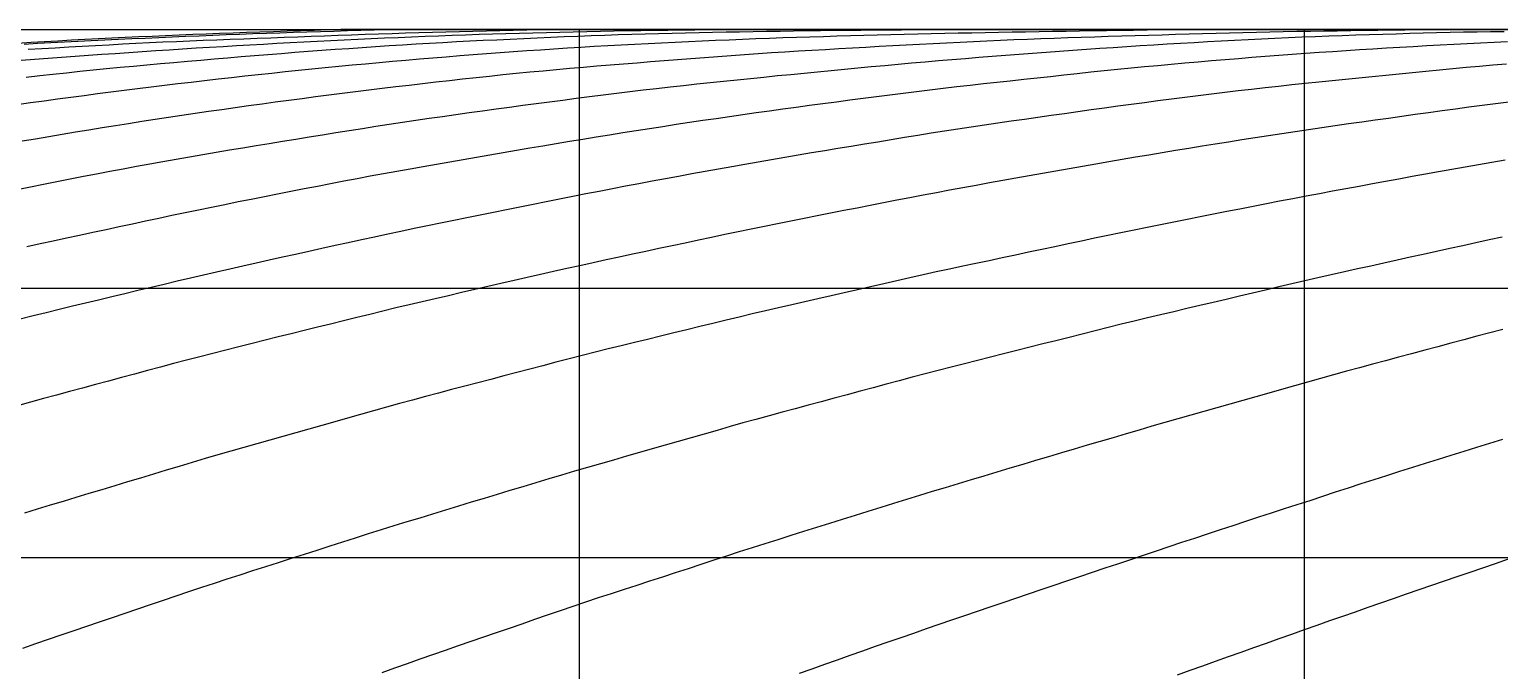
# Model space of a CAD drawing. Header units: millimetres. Extents: x 219888 to 472088, y 91183 to 209983.
# Drawn here: x 262774 to 273680, y 136580 to 141340 of the extents above; entities that cross this region are included whole.
import ezdxf

# ---------------------------------------------------------------- set-up
doc = ezdxf.new("R2010")
doc.units = ezdxf.units.MM
doc.layers.add('Waterlines', color=7, linetype='Continuous')
doc.layers.add('网格线和标注', color=7, linetype='Continuous')

msp = doc.modelspace()

# ---------------------------------------------------------------- linework, layer by layer
at = {"layer": 'Waterlines', "color": 135}
for points in [[(273713.354, 141322.656), (273613.494, 141321.316), (273513.374, 141319.806), (273413.294, 141317.966), (273313.354, 141315.806), (273213.094, 141313.406), (273113.164, 141310.836), (273013.634, 141308.126), (272913.564, 141305.246), (272813.634, 141302.236), (272713.484, 141299.076), (272613.524, 141295.776), (272513.224, 141292.296), (272413.044, 141288.626), (272312.804, 141284.756), (272213.694, 141280.716), (272113.214, 141276.406), (272013.314, 141271.916), (271912.934, 141267.186), (271813.864, 141262.306), (271713.634, 141257.186), (271613.674, 141251.886), (271513.724, 141246.436), (271414.144, 141240.836), (271313.884, 141235.046), (271213.704, 141229.106), (271114.374, 141223.066), (271014.104, 141216.816), (270914.254, 141210.446), (270814.604, 141203.926), (270714.644, 141197.246), (270614.724, 141190.416), (270515.254, 141183.456), (270415.504, 141176.326), (270315.664, 141169.036), (270215.714, 141161.586), (270115.734, 141153.966), (270015.924, 141146.216), (269916.224, 141138.306), (269817.074, 141130.296), (269717.184, 141122.076), (269617.274, 141113.696), (269517.254, 141105.156), (269417.934, 141096.536), (269318.074, 141087.726), (269218.504, 141078.806), (269118.874, 141069.766), (269019.094, 141060.586), (268919.704, 141051.346), (268820.024, 141041.966), (268720.884, 141032.536), (268620.674, 141022.906), (268521.204, 141013.266), (268421.084, 141003.456), (268322.654, 140993.736), (268222.704, 140983.776), (268123.064, 140973.756), (268023.114, 140963.586), (267923.644, 140953.326), (267824.304, 140942.896), (267725.014, 140932.286), (267625.444, 140921.406), (267525.994, 140910.316), (267426.414, 140898.956), (267327.384, 140887.416), (267227.914, 140875.576), (267128.154, 140863.456), (267029.144, 140851.206), (266929.794, 140838.686), (266830.344, 140825.936), (266731.054, 140813.026), (266632.184, 140800.006), (266533.004, 140786.816), (266434.114, 140773.546), (266334.834, 140760.106), (266235.484, 140746.566), (266136.024, 140732.916), (266037.104, 140719.256), (265937.894, 140705.466), (265838.584, 140691.576), (265740.144, 140677.706), (265640.324, 140663.516), (265540.894, 140649.176), (265442.424, 140633.776), (265344.054, 140618.136), (265244.934, 140602.416), (265146.274, 140586.756), (265047.644, 140571.036), (264948.744, 140555.216), (264849.974, 140539.346), (264751.464, 140523.446), (264652.354, 140507.346), (264553.574, 140491.196), (264455.074, 140474.986), (264356.204, 140458.576), (264257.424, 140442.036), (264158.744, 140425.336), (264060.244, 140408.456), (263961.844, 140391.386), (263863.124, 140374.046), (263764.254, 140356.456), (263666.164, 140338.776), (263567.834, 140320.816), (263469.074, 140302.556), (263370.804, 140284.136), (263272.744, 140265.506), (263174.454, 140246.596), (263076.214, 140227.436), (262977.834, 140208.006), (262879.424, 140188.316), (262781.514, 140168.486), (262683.454, 140148.406)], [(273766.404, 141339.696), (273666.254, 141339.696), (273566.234, 141339.696), (273466.534, 141339.696), (273366.254, 141339.696), (273266.624, 141339.696), (273166.474, 141339.696), (273066.224, 141339.696), (272966.274, 141339.696), (272866.084, 141339.696), (272766.004, 141339.696), (272665.914, 141339.696), (272566.014, 141339.696), (272465.644, 141339.696), (272365.824, 141339.696), (272265.464, 141339.696), (272165.504, 141339.696), (272065.304, 141339.696), (271965.334, 141339.696), (271865.074, 141339.696), (271765.034, 141339.696), (271664.964, 141339.696), (271564.944, 141339.696), (271465.164, 141339.466), (271365.094, 141338.066), (271265.284, 141336.666), (271164.924, 141335.256), (271065.024, 141333.836), (270964.914, 141332.406), (270864.844, 141330.946), (270764.874, 141329.476), (270664.464, 141327.966), (270564.614, 141326.446), (270464.354, 141324.876), (270364.614, 141323.276), (270264.494, 141321.636), (270164.254, 141319.946), (270064.404, 141318.206), (269964.004, 141316.406), (269864.074, 141314.546), (269764.274, 141312.626), (269664.024, 141310.616), (269563.664, 141308.536), (269464.224, 141306.396), (269363.624, 141304.136), (269264.004, 141301.806), (269163.774, 141299.376), (269063.794, 141296.836), (268963.774, 141294.196), (268863.684, 141291.436), (268763.604, 141288.566), (268663.764, 141285.586), (268563.794, 141282.466), (268463.594, 141279.216), (268363.634, 141275.846), (268263.674, 141272.326), (268163.624, 141268.666), (268063.754, 141264.856), (267963.604, 141260.896), (267863.764, 141256.776), (267763.614, 141252.486), (267663.604, 141248.036), (267563.764, 141243.416), (267463.754, 141238.616), (267363.754, 141233.626), (267263.794, 141228.446), (267164.044, 141223.086), (267064.134, 141217.516), (266964.124, 141211.736), (266864.444, 141205.776), (266764.324, 141199.576), (266664.554, 141193.186), (266564.624, 141186.566), (266464.774, 141179.736), (266364.874, 141172.696), (266265.344, 141165.466), (266165.254, 141157.996), (266065.564, 141150.356), (265965.664, 141142.496), (265866.184, 141134.476), (265766.294, 141126.226), (265666.604, 141117.796), (265566.934, 141109.186), (265467.274, 141100.386), (265367.574, 141091.396), (265267.494, 141082.186), (265168.344, 141072.876), (265068.704, 141063.336), (264969.054, 141053.616), (264869.494, 141043.726), (264770.184, 141033.666), (264670.454, 141023.386), (264571.044, 141012.966), (264471.414, 141002.326), (264372.054, 140991.536), (264272.484, 140980.536), (264172.944, 140969.356), (264073.544, 140958.006), (263974.144, 140946.466), (263874.714, 140934.736), (263775.124, 140922.796), (263676.194, 140910.736), (263576.524, 140898.406), (263477.424, 140885.946), (263378.374, 140873.306), (263278.944, 140860.436), (263179.904, 140847.416), (263080.704, 140834.186), (262981.504, 140820.776), (262882.454, 140807.206), (262782.964, 140793.386), (262684.094, 140779.466)], [(273686.554, 141339.696), (273585.014, 141339.696), (273485.714, 141339.696), (273386.794, 141339.696), (273286.054, 141339.696), (273185.114, 141339.696), (273084.994, 141339.696), (272988.044, 141339.696), (272886.504, 141339.696), (272786.334, 141339.696), (272686.064, 141339.696), (272586.534, 141339.696), (272483.864, 141339.696), (272385.854, 141339.696), (272285.104, 141339.696), (272184.734, 141339.696), (272084.954, 141339.696), (271985.514, 141339.696), (271887.174, 141339.696), (271786.374, 141339.696), (271685.034, 141339.696), (271585.954, 141339.696), (271486.164, 141339.696), (271384.774, 141339.696), (271286.964, 141339.696), (271186.594, 141339.696), (271084.844, 141339.696), (270986.244, 141339.696), (270885.724, 141339.696), (270784.584, 141339.696), (270685.014, 141339.696), (270585.904, 141339.696), (270484.644, 141339.696), (270384.874, 141339.696), (270286.624, 141339.696), (270185.764, 141339.696), (270084.514, 141339.696), (269983.504, 141339.696), (269886.094, 141339.696), (269785.894, 141339.696), (269685.284, 141339.696), (269584.344, 141339.696), (269485.194, 141339.696), (269385.384, 141339.696), (269286.014, 141339.696), (269185.554, 141339.696), (269084.384, 141339.696), (268984.194, 141339.696), (268884.434, 141339.696), (268785.524, 141339.696), (268684.974, 141339.696), (268584.324, 141339.696), (268486.014, 141339.696), (268385.744, 141339.696), (268284.604, 141339.696), (268184.004, 141339.696), (268085.244, 141339.696), (267985.874, 141339.696), (267884.534, 141339.696), (267783.494, 141339.696), (267683.954, 141339.696), (267584.044, 141339.696), (267485.504, 141339.696), (267383.894, 141339.696), (267285.014, 141339.696), (267184.904, 141339.696), (267085.594, 141339.696), (266985.164, 141339.696), (266884.894, 141339.696), (266784.974, 141339.696), (266683.164, 141339.696), (266583.854, 141339.696), (266486.124, 141339.696), (266382.584, 141339.696), (266283.354, 141339.696), (266183.684, 141339.696), (266084.754, 141339.696), (265983.324, 141339.696), (265884.084, 141339.696), (265784.704, 141339.696), (265683.334, 141339.696), (265583.804, 141339.696), (265484.504, 141339.696), (265384.834, 141339.696), (265283.174, 141339.696), (265184.524, 141339.696), (265116.064, 141339.696), (265083.364, 141338.666), (264982.624, 141335.476), (264885.584, 141332.386), (264784.814, 141329.146), (264684.974, 141325.896), (264584.624, 141322.566), (264483.894, 141319.156), (264383.714, 141315.676), (264284.534, 141312.136), (264184.694, 141308.466), (264084.434, 141304.656), (263985.524, 141300.766), (263885.394, 141296.696), (263784.374, 141292.446), (263684.324, 141288.096), (263584.514, 141283.606), (263484.834, 141278.976), (263385.304, 141274.196), (263285.774, 141269.256), (263185.484, 141264.116), (263084.864, 141258.796), (262984.164, 141253.296), (262885.174, 141247.726), (262785.634, 141241.946), (262687.614, 141236.086)], [(273713.394, 141339.696), (273613.144, 141339.696), (273513.114, 141339.696), (273413.374, 141339.696), (273313.024, 141339.696), (273213.564, 141339.696), (273113.004, 141339.696), (273012.544, 141339.696), (272913.344, 141339.696), (272812.824, 141339.696), (272712.674, 141339.696), (272612.284, 141339.696), (272512.934, 141339.696), (272412.694, 141339.696), (272312.614, 141339.696), (272211.664, 141339.696), (272112.474, 141339.696), (272012.174, 141339.696), (271912.454, 141339.696), (271812.174, 141339.696), (271711.514, 141339.696), (271611.734, 141339.696), (271513.104, 141339.696), (271412.214, 141339.696), (271311.834, 141339.696), (271212.044, 141339.696), (271111.844, 141339.696), (271011.474, 141339.696), (270911.904, 141339.696), (270811.454, 141339.696), (270711.324, 141339.696), (270612.004, 141339.696), (270510.894, 141339.696), (270412.384, 141339.696), (270311.634, 141339.696), (270210.764, 141339.696), (270111.454, 141339.696), (270011.784, 141339.696), (269911.264, 141339.696), (269810.674, 141339.696), (269710.494, 141339.696), (269610.754, 141339.696), (269509.904, 141339.696), (269409.404, 141339.696), (269309.484, 141339.696), (269210.884, 141339.696), (269110.544, 141339.696), (269010.764, 141339.696), (268910.004, 141339.696), (268809.994, 141339.696), (268711.214, 141339.696), (268610.834, 141339.696), (268510.154, 141339.696), (268409.924, 141339.696), (268309.194, 141339.696), (268229.134, 141339.696), (268210.154, 141339.516), (268109.964, 141338.556), (268009.584, 141337.576), (267909.504, 141336.586), (267809.674, 141335.566), (267709.464, 141334.506), (267610.054, 141333.386), (267509.904, 141332.196), (267409.724, 141330.906), (267309.864, 141329.506), (267210.084, 141327.956), (267110.284, 141326.236), (267009.544, 141324.316), (266907.854, 141322.216), (266808.504, 141320.016), (266709.244, 141317.706), (266609.084, 141315.306), (266508.404, 141312.806), (266408.584, 141310.176), (266309.074, 141307.386), (266209.414, 141304.386), (266109.604, 141301.176), (266009.084, 141297.726), (265909.184, 141294.126), (265809.024, 141290.336), (265709.354, 141286.406), (265609.104, 141282.306), (265509.044, 141278.066), (265408.984, 141273.686), (265308.704, 141269.166), (265209.294, 141264.556), (265109.374, 141259.786), (265009.314, 141254.886), (264909.534, 141249.876), (264808.954, 141244.696), (264709.304, 141239.446), (264610.464, 141234.106), (264509.924, 141228.566), (264409.904, 141222.916), (264309.444, 141217.126), (264209.984, 141211.266), (264110.154, 141205.256), (264010.684, 141199.136), (263910.374, 141192.826), (263810.204, 141186.386), (263711.044, 141179.886), (263610.944, 141173.186), (263511.004, 141166.376), (263410.654, 141159.416), (263310.984, 141152.386), (263211.674, 141145.266), (263112.054, 141138.016), (263011.974, 141130.626), (262911.894, 141123.146), (262812.574, 141115.626), (262712.474, 141107.966)], [(273775.554, 141339.696), (273675.944, 141339.696), (273575.824, 141339.696), (273475.494, 141339.696), (273375.554, 141339.696), (273276.294, 141339.506), (273176.164, 141338.006), (273076.674, 141336.526), (272976.284, 141335.026), (272876.464, 141333.526), (272776.374, 141332.036), (272675.644, 141330.526), (272576.264, 141329.046), (272476.134, 141327.546), (272376.304, 141326.046), (272276.544, 141324.546), (272176.024, 141323.036), (272075.704, 141321.516), (271975.844, 141319.546), (271875.984, 141316.936), (271775.654, 141314.306), (271676.334, 141311.666), (271576.964, 141308.996), (271476.654, 141306.286), (271376.234, 141303.536), (271276.794, 141300.776), (271176.464, 141297.956), (271076.694, 141295.116), (270976.534, 141292.216), (270876.544, 141289.256), (270776.904, 141286.246), (270676.664, 141283.136), (270576.724, 141279.926), (270476.774, 141276.586), (270376.604, 141273.096), (270277.344, 141269.466), (270176.844, 141265.606), (270077.144, 141261.566), (269977.104, 141257.296), (269876.844, 141252.806), (269777.194, 141248.136), (269677.344, 141243.266), (269577.744, 141238.266), (269477.294, 141233.076), (269377.554, 141227.836), (269278.684, 141222.546), (269178.274, 141217.096), (269078.274, 141211.596), (268978.634, 141206.046), (268878.614, 141200.396), (268778.634, 141194.676), (268679.314, 141188.906), (268579.304, 141183.006), (268478.824, 141176.966), (268378.854, 141170.816), (268279.364, 141164.506), (268179.034, 141157.866), (268079.504, 141150.786), (267979.934, 141143.086), (267880.334, 141135.126), (267780.944, 141127.436), (267681.304, 141119.986), (267581.714, 141112.596), (267481.794, 141105.166), (267381.994, 141097.666), (267282.344, 141090.056), (267182.104, 141082.236), (267082.994, 141074.326), (266983.234, 141066.136), (266883.194, 141057.676), (266783.704, 141048.966), (266684.414, 141039.976), (266584.984, 141030.686), (266484.914, 141021.056), (266385.754, 141011.246), (266286.074, 141001.126), (266186.834, 140990.806), (266087.384, 140980.226), (265987.744, 140969.406), (265888.974, 140958.456), (265789.074, 140947.186), (265689.874, 140935.796), (265590.864, 140924.236), (265491.404, 140912.446), (265391.724, 140900.466), (265292.434, 140888.356), (265193.574, 140876.126), (265094.384, 140863.676), (264994.724, 140850.996), (264895.884, 140838.226), (264796.614, 140825.226), (264697.714, 140812.086), (264597.714, 140798.616), (264499.254, 140785.166), (264400.284, 140771.466), (264301.034, 140757.536), (264202.244, 140743.496), (264102.984, 140729.196), (264004.314, 140714.796), (263905.204, 140700.146), (263806.214, 140685.336), (263707.694, 140670.396), (263608.614, 140655.176), (263509.814, 140639.806), (263411.794, 140624.356), (263312.354, 140608.466), (263213.644, 140592.466), (263114.724, 140576.206), (263016.404, 140559.796), (262917.754, 140543.066), (262818.904, 140526.036), (262720.374, 140508.766)], [(273736.464, 141339.696), (273635.614, 141339.696), (273535.104, 141339.696), (273436.864, 141339.696), (273336.214, 141339.696), (273235.624, 141339.696), (273136.914, 141339.696), (273036.324, 141339.696), (272935.984, 141339.696), (272835.444, 141339.696), (272735.904, 141339.696), (272636.334, 141339.696), (272535.294, 141339.696), (272435.294, 141339.696), (272337.354, 141339.696), (272235.784, 141339.696), (272134.894, 141339.696), (272035.484, 141339.696), (271936.184, 141339.696), (271835.524, 141339.696), (271734.154, 141339.696), (271635.374, 141339.696), (271535.874, 141339.696), (271434.974, 141339.696), (271334.614, 141339.696), (271234.924, 141339.696), (271135.474, 141339.696), (271034.544, 141339.696), (270934.554, 141339.696), (270835.724, 141339.696), (270735.144, 141339.696), (270634.504, 141339.696), (270533.434, 141339.696), (270434.654, 141339.696), (270335.164, 141339.696), (270234.644, 141339.696), (270134.494, 141339.696), (270034.434, 141339.696), (269935.114, 141339.696), (269834.454, 141339.696), (269733.964, 141339.696), (269635.134, 141339.696), (269534.604, 141339.696), (269433.584, 141339.696), (269334.554, 141339.696), (269234.754, 141339.696), (269134.064, 141339.696), (269033.304, 141339.696), (268934.034, 141339.696), (268834.684, 141339.696), (268734.364, 141339.696), (268633.834, 141339.696), (268533.684, 141339.696), (268434.044, 141339.696), (268334.714, 141339.696), (268233.314, 141339.696), (268133.844, 141339.696), (268033.104, 141339.696), (267933.484, 141339.696), (267833.514, 141339.696), (267733.754, 141339.696), (267633.514, 141339.696), (267533.384, 141339.696), (267433.104, 141339.696), (267332.794, 141339.696), (267232.864, 141339.696), (267132.714, 141339.696), (267032.704, 141339.696), (266933.324, 141339.696), (266832.284, 141339.696), (266732.494, 141339.696), (266633.564, 141339.696), (266531.784, 141339.696), (266432.224, 141339.696), (266332.304, 141339.696), (266232.944, 141339.696), (266132.054, 141339.696), (266032.554, 141339.696), (265931.454, 141339.696), (265832.194, 141339.696), (265732.894, 141339.696), (265632.574, 141339.696), (265532.864, 141339.696), (265501.794, 141339.696), (265432.664, 141337.496), (265330.904, 141334.266), (265231.984, 141331.146), (265132.284, 141328.036), (265032.794, 141324.966), (264932.684, 141321.906), (264832.524, 141318.826), (264732.094, 141315.676), (264632.094, 141312.436), (264532.664, 141309.096), (264431.884, 141305.566), (264332.444, 141301.936), (264232.814, 141298.156), (264133.514, 141294.266), (264033.134, 141290.226), (263932.514, 141286.076), (263832.534, 141281.866), (263732.834, 141277.576), (263632.804, 141273.196), (263533.214, 141268.756), (263433.134, 141264.196), (263333.154, 141259.566), (263232.614, 141254.816), (263132.184, 141249.916), (263034.094, 141244.946), (262933.514, 141239.626), (262833.894, 141234.096), (262734.094, 141228.296)], [(273746.754, 141339.696), (273646.364, 141339.696), (273546.804, 141339.696), (273446.594, 141339.696), (273346.324, 141339.696), (273246.184, 141339.696), (273146.314, 141339.696), (273046.404, 141339.696), (272945.744, 141339.696), (272845.654, 141339.696), (272745.914, 141339.696), (272646.114, 141339.696), (272545.854, 141339.696), (272445.394, 141339.696), (272345.344, 141339.696), (272245.234, 141339.696), (272145.124, 141339.696), (272045.274, 141339.696), (271945.254, 141339.696), (271844.754, 141339.696), (271745.044, 141339.696), (271645.364, 141339.696), (271544.824, 141339.696), (271444.574, 141339.696), (271344.464, 141339.696), (271244.394, 141339.696), (271144.264, 141339.696), (271043.944, 141339.696), (270944.134, 141339.696), (270843.894, 141339.696), (270744.104, 141339.696), (270644.204, 141339.696), (270543.974, 141339.696), (270443.844, 141339.696), (270343.944, 141339.696), (270243.514, 141339.696), (270143.344, 141339.696), (270043.674, 141339.696), (269943.464, 141339.696), (269843.214, 141339.696), (269801.974, 141339.696), (269743.304, 141339.166), (269643.214, 141338.266), (269542.934, 141337.366), (269443.074, 141336.476), (269342.964, 141335.596), (269242.684, 141334.736), (269142.204, 141333.896), (269042.034, 141333.116), (268942.214, 141332.336), (268842.274, 141331.426), (268742.384, 141330.346), (268642.364, 141329.146), (268542.194, 141327.856), (268441.954, 141326.486), (268342.034, 141325.036), (268241.934, 141323.516), (268141.754, 141321.906), (268041.794, 141320.216), (267941.564, 141318.426), (267841.214, 141316.516), (267741.884, 141314.506), (267641.444, 141312.316), (267541.594, 141309.986), (267441.454, 141307.466), (267341.654, 141304.756), (267241.654, 141301.826), (267141.664, 141298.656), (267041.254, 141295.236), (266941.314, 141291.556), (266841.464, 141287.616), (266740.894, 141283.396), (266641.084, 141279.006), (266540.764, 141274.436), (266440.944, 141269.796), (266341.374, 141265.146), (266240.774, 141260.566), (266140.754, 141256.086), (266041.604, 141251.336), (265940.974, 141246.066), (265841.374, 141240.536), (265741.454, 141234.776), (265641.854, 141228.846), (265541.594, 141222.696), (265441.794, 141216.406), (265341.674, 141209.916), (265241.964, 141203.276), (265142.504, 141196.456), (265042.474, 141189.386), (264943.134, 141182.146), (264842.854, 141174.636), (264742.954, 141166.976), (264643.044, 141159.136), (264543.544, 141151.176), (264443.494, 141143.036), (264343.584, 141134.776), (264244.154, 141126.456), (264144.724, 141118.046), (264044.784, 141109.526), (263945.394, 141100.986), (263845.424, 141092.286), (263745.664, 141083.456), (263645.684, 141074.426), (263546.314, 141065.236), (263446.434, 141055.766), (263346.594, 141046.046), (263247.374, 141036.136), (263148.434, 141026.006), (263048.484, 141015.516), (262948.604, 141004.796), (262850.004, 140993.976), (262749.974, 140982.776)], [(273739.264, 141247.526), (273639.284, 141242.796), (273539.314, 141237.916), (273439.574, 141232.896), (273339.554, 141227.736), (273239.794, 141222.456), (273139.904, 141217.006), (273040.044, 141211.406), (272940.034, 141205.626), (272840.324, 141199.696), (272740.454, 141193.576), (272640.614, 141187.266), (272541.024, 141180.776), (272441.084, 141174.076), (272341.184, 141167.186), (272241.444, 141160.106), (272141.774, 141152.826), (272042.014, 141145.346), (271942.214, 141137.676), (271842.624, 141129.846), (271742.674, 141121.816), (271643.224, 141113.656), (271543.334, 141105.296), (271443.784, 141096.786), (271344.014, 141088.086), (271244.424, 141079.216), (271144.914, 141070.166), (271045.274, 141060.876), (270946.014, 141051.386), (270846.334, 141041.586), (270746.624, 141031.456), (270646.934, 141021.026), (270547.544, 141010.366), (270447.934, 140999.496), (270348.654, 140988.566), (270249.264, 140977.666), (270149.994, 140966.956), (270050.344, 140956.336), (269951.254, 140945.756), (269851.354, 140934.946), (269752.274, 140924.006), (269652.744, 140912.736), (269553.184, 140901.156), (269454.074, 140889.326), (269355.074, 140877.236), (269255.504, 140864.856), (269156.404, 140852.336), (269057.194, 140839.626), (268958.114, 140826.776), (268859.054, 140813.786), (268759.904, 140800.646), (268660.764, 140787.366), (268561.404, 140773.936), (268462.444, 140760.436), (268363.504, 140746.816), (268263.974, 140732.986), (268165.284, 140719.146), (268066.024, 140705.086), (267966.994, 140690.916), (267868.144, 140676.616), (267769.204, 140662.136), (267670.154, 140647.466), (267571.134, 140632.616), (267472.084, 140617.576), (267373.504, 140602.406), (267274.734, 140587.016), (267175.894, 140571.416), (267077.054, 140555.616), (266978.224, 140539.606), (266879.534, 140523.436), (266781.214, 140507.136), (266682.584, 140490.616), (266583.784, 140473.916), (266484.924, 140457.086), (266386.304, 140440.186), (266287.894, 140423.216), (266189.154, 140406.126), (266090.684, 140389.006), (265992.214, 140371.836), (265893.704, 140354.646), (265794.934, 140337.426), (265695.984, 140320.286), (265597.644, 140303.066), (265499.544, 140285.406), (265401.294, 140267.376), (265302.774, 140249.076), (265204.764, 140230.696), (265106.644, 140212.146), (265008.224, 140193.386), (264910.064, 140174.546), (264811.624, 140155.506), (264713.574, 140136.406), (264615.374, 140117.126), (264517.444, 140097.746), (264419.064, 140078.126), (264321.394, 140058.486), (264222.854, 140038.486), (264125.414, 140018.526), (264027.354, 139998.256), (263929.434, 139977.846), (263831.454, 139957.266), (263733.444, 139936.546), (263635.754, 139915.766), (263537.944, 139894.856), (263439.834, 139873.766), (263342.364, 139852.726), (263244.254, 139831.476), (263146.504, 139810.236), (263048.754, 139788.976), (262951.004, 139767.866), (262852.974, 139746.696), (262755.754, 139724.686)], [(273766.864, 141339.696), (273666.414, 141339.696), (273565.944, 141339.696), (273466.234, 141339.696), (273366.124, 141339.696), (273266.004, 141339.696), (273166.254, 141339.696), (273066.484, 141339.696), (272966.454, 141339.696), (272866.404, 141339.696), (272766.284, 141339.696), (272666.134, 141339.696), (272566.354, 141339.696), (272466.504, 141339.696), (272366.394, 141339.696), (272266.084, 141339.696), (272166.054, 141339.696), (272066.024, 141339.696), (271966.144, 141339.696), (271865.974, 141339.696), (271765.924, 141339.696), (271666.224, 141339.696), (271566.144, 141339.696), (271465.914, 141339.696), (271365.594, 141339.696), (271266.094, 141339.696), (271166.174, 141339.696), (271065.634, 141339.696), (270965.814, 141339.696), (270865.984, 141339.696), (270765.784, 141339.696), (270665.624, 141339.696), (270565.474, 141339.696), (270465.834, 141339.696), (270365.574, 141339.696), (270265.374, 141339.696), (270165.574, 141339.696), (270065.334, 141339.696), (269965.264, 141339.696), (269865.104, 141339.696), (269765.094, 141339.696), (269665.034, 141339.696), (269565.274, 141339.696), (269465.094, 141339.696), (269365.094, 141339.696), (269264.924, 141339.696), (269164.474, 141339.696), (269064.714, 141339.696), (268964.794, 141339.696), (268864.704, 141339.696), (268764.764, 141339.696), (268664.884, 141339.696), (268564.374, 141339.696), (268464.384, 141339.696), (268364.924, 141339.696), (268264.604, 141339.696), (268164.644, 141339.696), (268064.584, 141339.696), (267964.494, 141339.696), (267864.734, 141339.696), (267764.404, 141339.696), (267664.464, 141339.696), (267564.034, 141339.696), (267463.884, 141339.696), (267363.594, 141339.696), (267263.854, 141339.696), (267164.134, 141339.696), (267063.954, 141339.696), (266964.044, 141339.696), (266864.124, 141339.696), (266763.644, 141339.606), (266663.684, 141337.546), (266563.794, 141335.456), (266464.104, 141333.316), (266363.634, 141331.116), (266264.194, 141328.886), (266164.124, 141326.566), (266064.144, 141324.166), (265964.064, 141321.666), (265864.044, 141319.076), (265763.994, 141316.376), (265663.904, 141313.556), (265564.234, 141310.626), (265463.974, 141307.536), (265364.054, 141304.306), (265264.424, 141300.946), (265164.124, 141297.456), (265064.164, 141293.876), (264963.624, 141290.186), (264864.424, 141286.476), (264764.144, 141282.676), (264664.254, 141278.856), (264564.004, 141274.996), (264464.244, 141271.156), (264363.854, 141267.316), (264264.064, 141263.566), (264164.144, 141259.876), (264064.024, 141256.196), (263964.164, 141252.446), (263864.504, 141248.526), (263764.184, 141244.266), (263664.264, 141239.596), (263564.414, 141234.516), (263464.704, 141229.136), (263364.834, 141223.566), (263264.984, 141217.906), (263165.004, 141212.206), (263065.194, 141206.516), (262964.964, 141200.786), (262865.544, 141195.056), (262765.544, 141189.266)], [(273731.344, 141081.396), (273631.164, 141073.436), (273532.084, 141064.686), (273432.644, 141055.556), (273332.874, 141046.256), (273233.514, 141036.886), (273133.924, 141027.406), (273034.544, 141017.856), (272935.114, 141008.226), (272835.564, 140998.506), (272735.564, 140988.646), (272636.524, 140978.796), (272536.934, 140968.796), (272437.354, 140958.676), (272337.984, 140948.456), (272238.254, 140938.046), (272139.034, 140927.516), (272039.524, 140916.756), (271939.914, 140905.756), (271840.714, 140894.566), (271741.434, 140883.116), (271642.264, 140871.406), (271542.704, 140859.376), (271443.654, 140847.146), (271344.324, 140834.616), (271245.124, 140821.846), (271145.894, 140808.856), (271046.854, 140795.696), (270947.814, 140782.346), (270848.964, 140768.886), (270749.714, 140755.246), (270650.634, 140741.516), (270551.594, 140727.696), (270452.754, 140713.806), (270353.504, 140699.766), (270254.624, 140685.696), (270155.514, 140671.506), (270056.454, 140657.226), (269957.414, 140642.846), (269858.594, 140628.386), (269759.524, 140613.756), (269660.414, 140598.956), (269561.764, 140583.976), (269462.724, 140568.536), (269363.774, 140552.536), (269265.344, 140536.206), (269166.694, 140519.846), (269067.874, 140503.626), (268969.814, 140487.576), (268870.834, 140471.336), (268772.154, 140455.076), (268673.594, 140438.736), (268574.994, 140422.276), (268476.274, 140405.646), (268377.834, 140388.916), (268279.254, 140371.986), (268180.464, 140354.836), (268082.224, 140337.576), (267983.664, 140320.086), (267885.484, 140302.496), (267786.764, 140284.646), (267688.424, 140266.716), (267589.944, 140248.626), (267491.944, 140230.476), (267393.174, 140212.056), (267295.224, 140193.646), (267196.504, 140174.956), (267098.574, 140156.266), (267000.254, 140137.356), (266902.154, 140118.326), (266803.884, 140099.066), (266705.934, 140079.666), (266607.884, 140060.046), (266509.964, 140040.296), (266411.624, 140020.356), (266313.724, 140000.496), (266215.824, 139980.726), (266117.784, 139961.016), (266019.374, 139941.206), (265921.814, 139921.446), (265823.904, 139901.436), (265725.904, 139881.186), (265628.024, 139860.746), (265529.994, 139840.056), (265432.144, 139819.206), (265334.584, 139798.236), (265236.634, 139777.056), (265139.224, 139755.876), (265041.224, 139734.466), (264943.844, 139713.096), (264846.134, 139691.576), (264748.174, 139669.906), (264650.954, 139648.326), (264553.234, 139626.546), (264455.474, 139604.666), (264357.894, 139582.716), (264260.344, 139560.636), (264162.844, 139538.376), (264065.264, 139515.756), (263967.834, 139492.736), (263870.814, 139469.536), (263773.394, 139446.346), (263676.074, 139423.296), (263578.884, 139400.286), (263481.614, 139377.216), (263384.584, 139354.136), (263287.234, 139330.876), (263189.744, 139307.456), (263092.654, 139284.006), (262995.504, 139260.366), (262898.524, 139236.566), (262801.424, 139212.526), (262704.464, 139188.266)], [(273748.764, 140800.386), (273649.574, 140787.726), (273550.484, 140774.846), (273451.214, 140761.696), (273352.334, 140748.336), (273253.104, 140734.686), (273153.834, 140720.846), (273054.924, 140706.946), (272956.034, 140693.046), (272856.684, 140679.156), (272757.694, 140665.336), (272658.644, 140651.456), (272559.894, 140637.496), (272460.704, 140623.316), (272361.864, 140608.986), (272262.924, 140594.446), (272163.934, 140579.686), (272065.434, 140564.806), (271966.474, 140549.676), (271867.334, 140534.356), (271768.514, 140518.926), (271670.044, 140503.406), (271571.194, 140487.686), (271472.524, 140471.836), (271373.584, 140455.816), (271275.314, 140439.746), (271176.294, 140423.406), (271077.344, 140406.926), (270978.844, 140390.366), (270880.604, 140373.676), (270781.904, 140356.736), (270683.724, 140339.736), (270584.864, 140322.476), (270486.154, 140305.106), (270387.694, 140287.676), (270289.834, 140270.246), (270191.054, 140252.576), (270092.534, 140234.886), (269993.954, 140217.166), (269895.454, 140199.476), (269797.254, 140181.946), (269698.594, 140164.176), (269600.284, 140146.036), (269502.184, 140127.556), (269404.074, 140108.856), (269305.754, 140089.986), (269207.824, 140071.076), (269109.854, 140052.066), (269011.434, 140032.896), (268913.294, 140013.696), (268815.514, 139994.496), (268717.164, 139975.106), (268618.854, 139955.636), (268521.284, 139936.226), (268422.404, 139916.446), (268324.564, 139896.756), (268226.464, 139876.866), (268128.534, 139856.806), (268030.824, 139836.576), (267932.894, 139816.086), (267834.844, 139795.356), (267737.184, 139774.546), (267639.284, 139753.606), (267541.474, 139732.736), (267443.604, 139712.046), (267346.004, 139691.496), (267248.024, 139670.746), (267149.984, 139649.746), (267052.544, 139628.616), (266955.154, 139607.226), (266857.104, 139585.456), (266759.834, 139563.666), (266662.554, 139541.726), (266564.694, 139519.536), (266467.184, 139497.346), (266369.844, 139475.116), (266272.154, 139452.746), (266174.644, 139430.356), (266077.204, 139407.936), (265979.564, 139385.416), (265882.754, 139363.046), (265784.824, 139340.366), (265687.374, 139317.756), (265589.994, 139295.076), (265491.834, 139272.036), (265395.304, 139248.286), (265298.514, 139224.376), (265201.584, 139200.456), (265104.464, 139176.486), (265007.104, 139152.446), (264910.424, 139128.546), (264813.194, 139104.486), (264716.264, 139080.466), (264619.464, 139056.446), (264521.984, 139032.196), (264425.064, 139008.026), (264327.884, 138983.716), (264230.824, 138959.306), (264133.754, 138934.716), (264036.914, 138909.886), (263940.064, 138884.636), (263843.624, 138859.016), (263746.984, 138833.026), (263650.484, 138807.046), (263553.804, 138781.126), (263457.304, 138755.316), (263360.584, 138729.456), (263264.234, 138703.656), (263167.314, 138677.646), (263071.354, 138651.816), (262974.454, 138625.596), (262877.724, 138599.256), (262781.394, 138572.776), (262685.244, 138546.006)], [(273720.624, 140368.576), (273622.004, 140351.896), (273523.324, 140335.016), (273424.574, 140317.716), (273326.184, 140300.026), (273227.814, 140282.226), (273129.464, 140264.416), (273031.234, 140246.586), (272932.964, 140228.686), (272834.564, 140210.706), (272736.304, 140192.666), (272637.624, 140174.476), (272539.604, 140156.306), (272441.244, 140137.976), (272342.994, 140119.546), (272244.674, 140100.966), (272146.434, 140082.256), (272048.114, 140063.376), (271949.724, 140044.356), (271851.894, 140025.326), (271753.474, 140006.076), (271655.554, 139986.836), (271557.474, 139967.476), (271459.214, 139948.026), (271361.244, 139928.606), (271262.654, 139909.106), (271164.644, 139889.716), (271066.724, 139870.056), (270968.654, 139849.976), (270871.074, 139829.736), (270773.364, 139809.306), (270675.304, 139788.716), (270577.504, 139768.126), (270480.034, 139747.556), (270381.874, 139726.806), (270284.024, 139706.086), (270186.014, 139685.316), (270088.354, 139664.586), (269990.694, 139643.826), (269892.524, 139622.936), (269794.814, 139602.116), (269697.114, 139581.256), (269599.094, 139560.256), (269501.064, 139539.076), (269403.734, 139517.186), (269306.184, 139495.066), (269208.814, 139473.026), (269111.294, 139450.936), (269013.874, 139428.846), (268916.064, 139406.646), (268818.594, 139384.476), (268721.224, 139362.296), (268623.594, 139339.996), (268526.164, 139317.686), (268428.764, 139295.296), (268331.384, 139272.816), (268234.114, 139250.236), (268136.614, 139227.406), (268039.394, 139204.426), (267941.964, 139181.136), (267844.434, 139157.556), (267747.384, 139133.886), (267649.934, 139110.006), (267553.154, 139086.326), (267455.984, 139062.666), (267358.754, 139038.996), (267261.664, 139015.256), (267164.744, 138991.396), (267067.654, 138967.266), (266970.644, 138942.926), (266874.084, 138918.436), (266777.094, 138893.596), (266680.164, 138868.566), (266583.204, 138843.386), (266486.664, 138818.186), (266389.934, 138792.846), (266293.334, 138767.476), (266196.154, 138741.886), (266099.264, 138716.346), (266002.984, 138690.936), (265906.204, 138665.436), (265809.224, 138639.996), (265712.694, 138614.726), (265615.604, 138588.636), (265519.804, 138562.236), (265423.244, 138535.316), (265327.294, 138508.436), (265231.024, 138481.386), (265134.684, 138454.256), (265038.444, 138427.126), (264942.234, 138399.976), (264846.034, 138372.806), (264749.834, 138345.626), (264653.504, 138318.406), (264557.094, 138291.156), (264461.124, 138264.026), (264364.714, 138236.796), (264268.124, 138209.586), (264171.844, 138182.066), (264076.674, 138153.496), (263981.124, 138124.756), (263885.394, 138095.936), (263789.234, 138066.976), (263693.704, 138038.196), (263597.844, 138009.316), (263502.164, 137980.486), (263406.314, 137951.606), (263310.464, 137922.726), (263214.674, 137893.866), (263119.254, 137865.126), (263023.234, 137836.206), (262927.424, 137807.356), (262830.994, 137778.336), (262736.354, 137748.046)], [(273700.114, 139798.166), (273602.534, 139777.016), (273504.984, 139755.666), (273407.334, 139734.196), (273309.844, 139712.726), (273212.194, 139691.186), (273114.334, 139669.586), (273016.844, 139648.046), (272919.424, 139626.506), (272821.324, 139604.806), (272724.074, 139583.286), (272626.234, 139561.626), (272528.504, 139539.976), (272430.584, 139518.286), (272332.634, 139496.396), (272235.854, 139473.706), (272138.714, 139450.776), (272041.604, 139427.846), (271944.284, 139404.866), (271846.894, 139381.876), (271749.404, 139358.846), (271652.154, 139335.886), (271554.954, 139312.926), (271457.534, 139289.916), (271360.044, 139266.896), (271262.684, 139243.906), (271165.474, 139220.956), (271068.154, 139197.976), (270970.444, 139174.916), (270873.334, 139151.326), (270776.414, 139126.856), (270679.924, 139102.506), (270582.644, 139077.976), (270485.974, 139053.596), (270388.604, 139029.046), (270291.834, 139004.646), (270194.824, 138980.186), (270097.614, 138955.676), (270001.004, 138931.316), (269904.124, 138906.886), (269807.024, 138882.396), (269710.054, 138857.936), (269612.694, 138833.356), (269515.444, 138808.766), (269419.024, 138783.216), (269322.684, 138757.246), (269226.234, 138731.276), (269129.544, 138705.256), (269033.284, 138679.356), (268936.554, 138653.316), (268839.944, 138627.316), (268743.314, 138601.296), (268646.954, 138575.346), (268550.334, 138549.306), (268453.744, 138523.266), (268357.234, 138497.206), (268260.534, 138471.056), (268163.734, 138444.766), (268067.094, 138418.146), (267971.024, 138390.876), (267875.144, 138363.436), (267779.244, 138335.996), (267682.954, 138308.446), (267586.904, 138280.966), (267490.914, 138253.476), (267394.634, 138225.896), (267298.674, 138198.376), (267202.354, 138170.726), (267106.404, 138143.146), (267010.024, 138115.386), (266913.984, 138087.646), (266817.834, 138059.726), (266721.744, 138031.576), (266625.844, 138003.066), (266530.234, 137974.256), (266434.624, 137945.286), (266338.774, 137916.236), (266243.184, 137887.266), (266147.684, 137858.296), (266052.004, 137829.256), (265956.094, 137800.106), (265860.574, 137771.046), (265765.094, 137741.936), (265669.264, 137712.656), (265573.684, 137683.366), (265478.034, 137653.896), (265382.094, 137624.106), (265286.874, 137594.246), (265191.604, 137564.066), (265096.454, 137533.706), (265001.284, 137503.226), (264905.904, 137472.656), (264810.934, 137442.196), (264715.614, 137411.606), (264620.174, 137380.936), (264524.944, 137350.306), (264429.814, 137319.666), (264334.824, 137289.006), (264239.584, 137258.186), (264144.254, 137227.196), (264049.514, 137196.126), (263954.374, 137164.486), (263859.574, 137132.566), (263764.844, 137100.506), (263670.324, 137068.446), (263575.744, 137036.356), (263481.004, 137004.186), (263386.624, 136972.116), (263291.784, 136939.886), (263197.184, 136907.706), (263102.194, 136875.376), (263007.354, 136843.066), (262912.844, 136810.816), (262818.024, 136778.326), (262723.744, 136745.146)], [(273704.444, 139111.556), (273606.864, 139086.946), (273510.474, 139061.496), (273414.114, 139035.646), (273317.574, 139009.736), (273221.114, 138983.846), (273124.544, 138957.906), (273027.764, 138931.896), (272931.004, 138905.876), (272834.644, 138879.936), (272738.074, 138853.916), (272641.394, 138827.826), (272544.764, 138801.676), (272447.764, 138775.286), (272351.464, 138748.626), (272255.434, 138721.316), (272159.394, 138694.146), (272063.304, 138667.076), (271967.024, 138639.986), (271870.944, 138612.956), (271774.814, 138585.886), (271678.334, 138558.686), (271581.994, 138531.456), (271485.824, 138504.196), (271389.544, 138476.766), (271293.444, 138449.196), (271196.924, 138421.286), (271101.004, 138393.326), (271005.464, 138365.316), (270909.284, 138337.076), (270813.204, 138308.946), (270717.444, 138280.936), (270621.254, 138252.766), (270525.324, 138224.576), (270429.694, 138196.356), (270333.704, 138167.886), (270237.994, 138139.356), (270142.124, 138110.666), (270046.154, 138081.846), (269950.794, 138053.156), (269854.784, 138024.206), (269759.004, 137995.296), (269663.414, 137966.426), (269567.214, 137937.366), (269471.394, 137908.446), (269375.774, 137879.366), (269280.614, 137850.016), (269185.114, 137820.356), (269089.554, 137790.586), (268994.514, 137760.926), (268898.994, 137731.086), (268803.364, 137701.196), (268708.194, 137671.426), (268612.374, 137641.446), (268517.124, 137611.626), (268421.494, 137581.686), (268326.124, 137551.816), (268230.564, 137521.886), (268135.234, 137491.476), (268040.174, 137460.506), (267945.184, 137429.556), (267850.324, 137398.646), (267754.984, 137367.576), (267660.224, 137336.686), (267565.154, 137305.706), (267469.864, 137274.636), (267375.054, 137243.726), (267279.734, 137212.646), (267184.714, 137181.656), (267089.314, 137150.516), (266993.954, 137119.346), (266899.244, 137087.746), (266804.864, 137055.516), (266709.934, 137023.036), (266615.494, 136990.706), (266521.214, 136958.396), (266426.484, 136925.906), (266331.834, 136893.416), (266237.194, 136860.896), (266142.724, 136828.396), (266048.284, 136795.856), (265953.684, 136763.176), (265859.094, 136730.376), (265764.424, 136697.356), (265670.234, 136664.216), (265576.184, 136630.816), (265481.764, 136597.076), (265387.604, 136563.286)], [(273700.734, 138295.506), (273604.894, 138265.946), (273509.424, 138236.156), (273414.774, 138206.656), (273319.284, 138176.856), (273223.864, 138147.006), (273128.344, 138117.036), (273032.824, 138086.976), (272937.594, 138056.886), (272842.294, 138026.606), (272746.974, 137996.116), (272651.884, 137965.476), (272556.714, 137934.596), (272461.474, 137903.526), (272366.374, 137872.376), (272271.324, 137841.266), (272175.814, 137810.306), (272080.974, 137779.776), (271985.894, 137748.916), (271891.044, 137717.866), (271796.104, 137686.646), (271701.054, 137655.306), (271606.274, 137624.006), (271511.104, 137592.536), (271416.134, 137561.086), (271321.554, 137529.736), (271226.514, 137498.206), (271131.524, 137466.646), (271036.174, 137434.906), (270941.254, 137403.086), (270846.594, 137371.196), (270752.004, 137339.406), (270657.594, 137307.686), (270562.534, 137275.726), (270467.884, 137243.906), (270373.014, 137211.976), (270278.104, 137180.006), (270183.534, 137148.106), (270088.724, 137116.076), (269993.814, 137083.916), (269899.264, 137051.766), (269804.744, 137019.466), (269709.824, 136986.886), (269615.104, 136954.256), (269520.644, 136921.676), (269426.244, 136889.106), (269331.744, 136856.446), (269237.224, 136823.656), (269142.964, 136790.816), (269048.674, 136757.836), (268954.254, 136724.686), (268860.054, 136691.516), (268765.464, 136658.136), (268671.354, 136624.856), (268577.084, 136591.486), (268482.894, 136558.096)], [(273742.454, 137406.166), (273647.774, 137373.766), (273553.084, 137341.416), (273458.664, 137309.226), (273364.014, 137276.876), (273269.544, 137244.426), (273174.974, 137211.786), (273080.524, 137179.076), (272986.154, 137146.326), (272891.584, 137113.456), (272797.334, 137080.636), (272702.704, 137047.646), (272608.484, 137014.746), (272513.694, 136981.576), (272419.484, 136948.516), (272324.744, 136914.986), (272230.894, 136881.626), (272136.574, 136848.326), (272042.504, 136815.156), (271948.134, 136781.836), (271853.844, 136748.466), (271759.794, 136715.096), (271665.394, 136681.476), (271571.344, 136647.836), (271477.284, 136614.026), (271382.984, 136579.996), (271289.204, 136546.036)]]:
    msp.add_lwpolyline(points, dxfattribs=at)
at = {"layer": '网格线和标注', "color": 0}
for p, q in [((236017.754, 141339.386), (458092.724, 141339.386)), ((236017.754, 139419.386), (458092.724, 139419.386)), ((236017.754, 137419.386), (458092.724, 137419.386))]:
    msp.add_line(p, q, dxfattribs=at)
at = {"layer": '网格线和标注'}
for p, q in [((266850.944, 141339.386), (266850.944, 125419.386)), ((272230.194, 141339.386), (272230.194, 125419.386))]:
    msp.add_line(p, q, dxfattribs=at)

doc.saveas('drawing.dxf')
